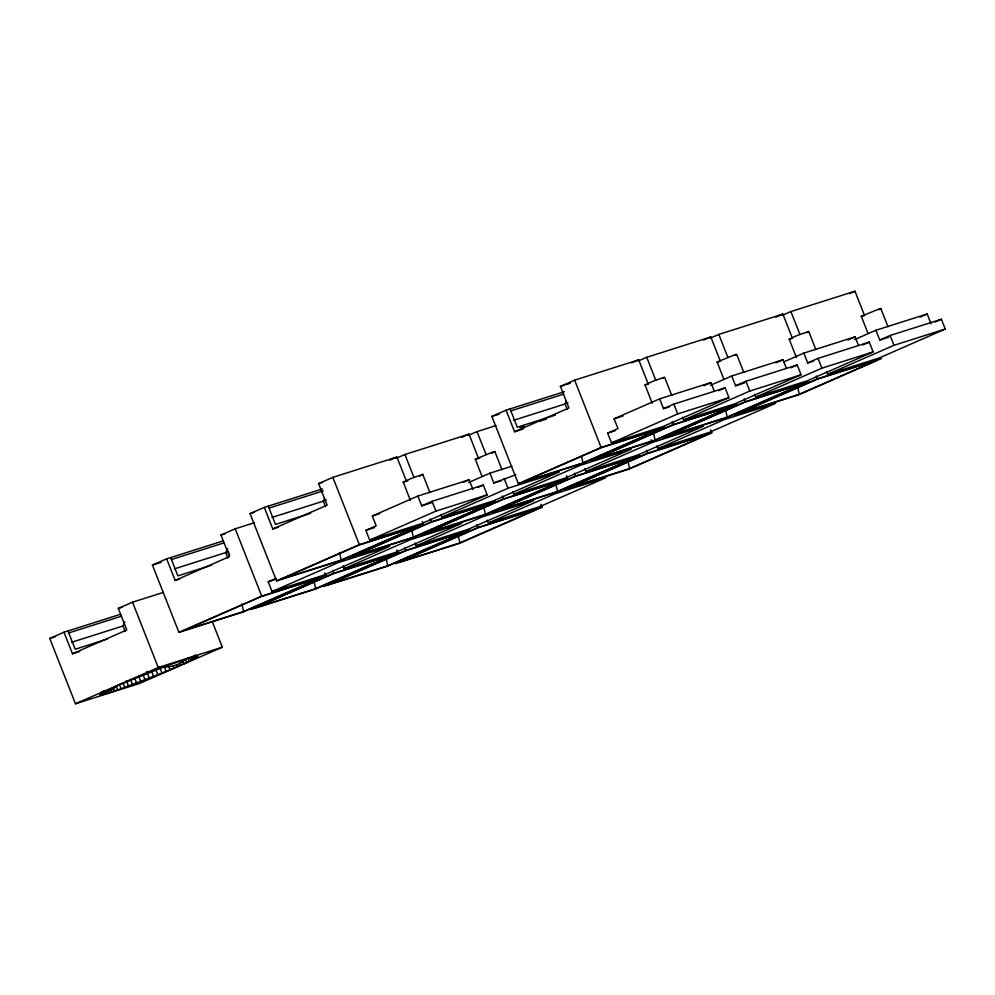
<?xml version="1.0" encoding="UTF-8"?>
<svg xmlns="http://www.w3.org/2000/svg" width="995" height="995" viewBox="0 0 995 995"><rect width="100%" height="100%" fill="white"/><g stroke="black" fill="none" stroke-linecap="round" stroke-linejoin="round"><path stroke-width="1.49" d="M410.388 500.385L403.224 482.077L411.196 478.433L422.775 474.404L429.939 492.6M422.775 474.404L421.78 475.1M481.928 476.107L475.312 459.205L492.923 451.991L494.863 451.531L502.027 469.727M494.863 451.531L493.868 452.228M652.185 403.186L645.021 384.878L654.797 380.513L664.573 377.204L671.737 395.401M723.726 378.908L717.109 362.006L734.72 354.792L736.661 354.332L743.825 372.528M796.373 357.441L789.197 339.133L797.182 335.489L808.748 331.459L815.912 349.655M867.914 333.163L861.297 316.261L878.896 309.047L880.836 308.587L888 326.783M880.836 308.587L878.896 309.743M71.715 642.248L122.994 625.979L124.935 621.937M174.399 568.879L225.678 552.611L227.619 548.556M272.008 517.425L323.3 501.157L324.594 498.458M513.806 420.226L565.098 403.958L566.391 401.259M162.023 673.105L159.685 667.16C168.764 667.396 178.764 665.904 185.53 659.287L186.774 662.446L166.09 671.426L121.116 688.764L104.624 694.112L99.848 694.784L117.049 685.816M104.624 694.112L103.418 691.065L110.868 690.169L119.363 684.336L121.116 688.764M186.774 662.446L197.993 656.19L191.202 657.421L169.274 664.884L120.432 684.336M662.62 378.361L663.578 377.901M734.708 355.489L735.666 355.028M806.796 332.616L807.753 332.156M419.604 476.12L420.823 475.56M491.692 453.247L492.911 452.688M422.29 521.467L423.422 524.328L340.638 560.583L276.56 580.918L250.056 513.619L264.284 507.388L322.504 488.918M264.284 507.388L272.779 528.954L327.106 505.161L318.611 483.595L332.84 477.364L396.918 457.028L406.507 481.369M389.804 460.15L396.918 457.028M324.681 572.921L325.8 575.782L243.016 612.037L178.938 632.372L152.434 565.073L166.662 558.842L223.415 540.832M166.662 558.842L175.157 580.408L229.484 556.615L220.989 535.049L235.218 528.818L254.148 522.81M396.396 458.235L404.928 454.491L469.006 434.156L478.595 458.496L479.913 457.936M518.358 483.719L601.142 447.464L665.22 427.129L582.436 463.384L518.358 483.719L491.853 416.42L506.082 410.189L564.302 391.719M506.082 410.189L514.577 431.755L568.904 407.962L560.409 386.396L574.637 380.165L638.715 359.829L648.305 384.169M461.891 437.278L469.006 434.156M631.601 362.951L638.715 359.829M468.483 435.362L477.015 431.619L495.945 425.611M638.193 361.036L646.725 357.292L710.803 336.969L720.392 361.297M703.689 340.079L710.803 336.969M710.281 338.163L718.813 334.419L782.891 314.097L792.48 338.437M775.777 317.206L782.891 314.097M782.368 315.291L790.901 311.547L854.979 291.224L864.568 315.564M212.283 621.626L222.345 647.198L139.561 683.453L75.483 703.776L49.75 638.454L63.978 632.211L120.731 614.213M63.978 632.211L72.473 653.777L126.8 629.984L118.305 608.418L132.534 602.186L163.118 592.485M849.295 293.712L854.979 291.224M417.85 496.057L421.706 505.858L432.066 501.318L483.321 485.05L487.189 494.851L420.96 523.855L369.692 540.123L365.837 530.323L376.185 525.795L372.317 515.995L417.85 496.057L469.118 479.789L472.973 489.59M463.421 482.276L469.118 479.789M468.595 482.525L489.938 473.185L511.915 466.207M659.648 398.858L663.516 408.659L673.864 404.119L725.119 387.851L728.987 397.652L662.757 426.656L611.49 442.924L607.634 433.123L617.982 428.596L614.114 418.796L659.648 398.858L710.915 382.59L714.223 390.985M703.801 385.699L710.915 382.59M710.393 385.326L731.735 375.986L783.003 359.717L786.311 368.113M478.147 487.326L483.321 485.05M272.07 591.577L338.3 562.573L389.567 546.305L323.338 575.309L272.07 591.577L268.215 581.776L275.976 578.381M489.938 473.185L493.806 482.985L515.87 474.727M276.56 580.918L359.344 544.663L423.422 524.328M369.692 540.123L435.922 511.119L487.189 494.851M775.889 362.827L783.003 359.717M783.911 361.832L803.823 353.113L855.091 336.845L858.399 345.24M718.651 390.687L725.119 387.851M731.735 375.986L735.604 385.786L745.951 381.247L797.206 364.978L801.074 374.779L734.845 403.796L683.577 420.052L682.483 417.253M341.223 560.085L418.833 526.094L358.76 545.16L281.15 579.14L341.223 560.085L339.519 552.511M178.938 632.372L261.722 596.117L325.8 575.782M431.432 521.79L348.648 558.046L412.726 537.71L495.51 501.455L431.432 521.79L430.3 518.917M441.78 517.251L508.01 488.246L559.277 471.978L493.047 500.982L441.78 517.251L440.673 514.452M611.49 442.924L677.719 413.92L728.987 397.652M847.976 339.967L855.091 336.845M854.581 339.581L875.923 330.24L927.178 313.972L931.046 323.773M790.739 367.814L797.206 364.978M803.823 353.113L807.691 362.914L818.039 358.374L869.294 342.118L873.162 351.907L806.933 380.923L755.665 397.179L754.571 394.381M243.601 611.539L321.211 577.548L261.138 596.614L183.528 630.606L243.601 611.539L241.897 603.965M413.311 537.213L490.921 503.221L430.847 522.288L353.237 556.28L413.311 537.213L411.607 529.638M583.02 462.886L660.63 428.895L600.557 447.961L522.947 481.953L583.02 462.886L581.652 456.829M397.9 552.909L333.81 573.244L251.026 609.5L315.104 589.164L397.9 552.909L396.769 550.048M344.158 568.705L410.388 539.7L461.655 523.432L395.425 552.449L344.158 568.705L343.064 565.906M567.598 478.583L503.52 498.918L420.736 535.173L484.814 514.838L567.598 478.583L566.478 475.722M513.868 494.378L580.097 465.374L631.365 449.106L565.135 478.122L513.868 494.378L512.773 491.58M673.229 424.591L590.445 460.847L654.523 440.511L737.307 404.256L673.229 424.591L672.11 421.718M683.577 420.052L749.807 391.047L801.074 374.779M920.064 317.094L927.178 313.972M862.827 344.942L869.294 342.118M875.923 330.24L879.779 340.041L890.127 335.502L941.394 319.246L945.25 329.046L879.02 358.051L827.753 374.307L826.658 371.508M315.689 588.667L393.311 554.675L333.226 573.742L255.615 607.734L315.689 588.667L313.985 581.092M485.398 514.34L563.008 480.349L502.935 499.415L425.325 533.407L485.398 514.34L483.694 506.766M655.108 440.014L732.718 406.022L672.645 425.089L595.035 459.081L655.108 440.014L653.404 432.439M405.91 550.372L323.126 586.627L387.204 566.292L469.988 530.037L405.91 550.372L404.778 547.499M416.258 545.832L482.476 516.828L533.743 500.56L467.513 529.576L416.258 545.832L415.151 543.034M575.607 476.045L492.823 512.301L556.914 491.965L639.698 455.71L575.607 476.045L574.488 473.172M585.955 471.506L652.185 442.501L703.453 426.233L637.223 455.25L585.955 471.506L584.861 468.707M745.317 401.719L662.533 437.974L726.611 417.639L809.395 381.383L745.317 401.719L744.198 398.846M755.665 397.179L821.895 368.175L873.162 351.907M934.927 322.069L941.394 319.246M387.789 565.794L465.399 531.803L405.326 550.869L327.716 584.861L387.789 565.794L386.085 558.22M557.498 491.468L635.108 457.476L575.023 476.543L497.413 510.534L557.498 491.468L555.782 483.893M727.196 417.141L804.806 383.15L744.733 402.216L667.123 436.208L727.196 417.141L725.84 411.084M75.483 703.776L158.267 667.521L222.345 647.198M542.076 507.164L477.998 527.499L395.214 563.755L459.292 543.419L542.076 507.164L540.944 504.303M488.346 522.96L554.576 493.955L605.831 477.699L539.601 506.704L488.346 522.96L487.239 520.161M711.786 432.837L647.708 453.173L564.924 489.428L629.002 469.093L711.786 432.837L710.654 429.977M658.056 448.633L724.273 419.629L775.54 403.373L709.311 432.377L658.056 448.633L656.949 445.835M817.405 378.846L734.621 415.102L798.711 394.766L881.495 358.511L817.405 378.846L816.286 375.973M827.753 374.307L893.983 345.302L945.25 329.046M459.877 542.922L537.487 508.93L477.413 527.997L399.803 561.988L459.877 542.922L458.173 535.347M629.586 468.595L707.196 434.604L647.123 453.67L569.513 487.662L629.586 468.595L627.882 461.021M799.296 394.269L876.906 360.277L816.82 379.344L739.21 413.335L799.296 394.269L797.58 386.694M406.383 481.319L407.826 480.809M646.961 384.518L648.18 384.12M719.049 361.645L720.268 361.247M791.137 338.773L792.356 338.375M863.225 315.9L864.444 315.502M478.471 458.446L475.312 459.304M560.409 386.396L564.414 385.127M565.881 384.667L570.272 383.262M491.853 416.42L499.129 414.107M510.858 410.885L563.605 394.144M565.123 403.671L568.033 402.739M318.611 483.595L322.616 482.326M555.384 415.126L517.288 427.216L510.087 408.92M519.962 427.464L524.353 426.071M539.004 421.42L546.33 419.094M250.056 513.619L254.421 512.238M269.06 508.084L323.276 490.883M514.577 431.755L523.308 428.982M323.325 500.858L326.236 499.938M220.989 535.049L224.994 533.78M310.664 513.258L275.491 524.415L268.289 506.119M152.434 565.073L161.178 562.299M614.114 418.796L622.907 416.01M171.439 559.538L224.186 542.797M272.779 528.954L278.6 527.101M663.516 408.659L669.374 406.793M735.604 385.786L744.384 382.988M807.691 362.914L813.549 361.048M879.779 340.041L888.572 337.243M607.634 433.123L614.96 430.798M211.574 565.172L177.869 575.869L170.667 557.573M372.317 515.995L379.642 513.669M175.157 580.408L179.523 579.015M421.706 505.858L431.967 502.599M493.806 482.985L501.119 480.66M118.305 608.418L122.31 607.149M365.837 530.323L374.617 527.537M49.75 638.454L55.571 636.601M68.754 632.907L121.502 616.166M268.215 581.776L274.073 579.923M107.423 639.014L75.185 649.237L67.983 630.942M72.473 653.777L79.749 651.464M405.164 481.717L403.224 482.177M862.279 316.186L861.284 316.373M790.179 339.059L789.197 339.233M718.091 361.931L717.109 362.105M646.004 384.804L645.021 384.978M890.127 335.502L893.983 345.302M818.039 358.374L821.895 368.175M790.901 311.547L799.93 334.457M745.951 381.247L749.807 391.047M718.813 334.419L727.842 357.329M673.864 404.119L677.719 413.92M646.725 357.292L655.742 380.202M651.091 439.703L652.185 442.501M646.576 450.3L647.708 453.173M574.637 380.165L601.142 447.464M565.098 403.958L567.237 409.393M504.154 478.446L508.01 488.246M477.015 431.619L486.045 454.528M502.4 496.045L503.52 498.918M476.866 524.626L477.998 527.499M432.066 501.318L435.922 511.119M404.928 454.491L413.945 477.401M332.84 477.364L359.344 544.663M323.3 501.157L325.44 506.592M332.691 570.371L333.81 573.244M235.218 528.818L261.722 596.117M227.905 550.795L229.596 555.086M225.678 552.611L227.818 558.046M195.356 654.847L196.425 657.546M194.125 655.606L195.169 658.28M192.483 656.401L193.565 659.138M190.654 657.67L191.625 660.133M188.043 657.906L189.349 661.227M183.005 661.464L183.913 663.752M180.058 663.317L180.779 665.157M176.687 664.822L177.408 666.638M172.943 665.954L173.814 668.18M168.839 666.737L170.033 669.784M164.399 667.135L166.09 671.426M132.534 602.186L158.267 667.521M155.755 669.473L157.844 674.797M151.563 671.289L153.616 676.5M146.738 671.588L149.337 678.192M142.919 674.423L145.059 679.859M122.994 625.979L125.134 631.427M138.616 675.953L140.805 681.5M134.499 677.694L136.626 683.092M130.42 679.286L132.522 684.622M126.402 680.617L128.554 686.09M122.808 682.57L124.748 687.47M116.452 686.811L117.696 689.958M113.617 688.764L114.512 691.04M110.868 690.169L111.602 692.01M108.244 691.028L108.965 692.843M105.756 691.326L106.627 693.552M101.826 691.687L102.945 694.547M100.694 692.445L101.627 694.821"/></g></svg>
